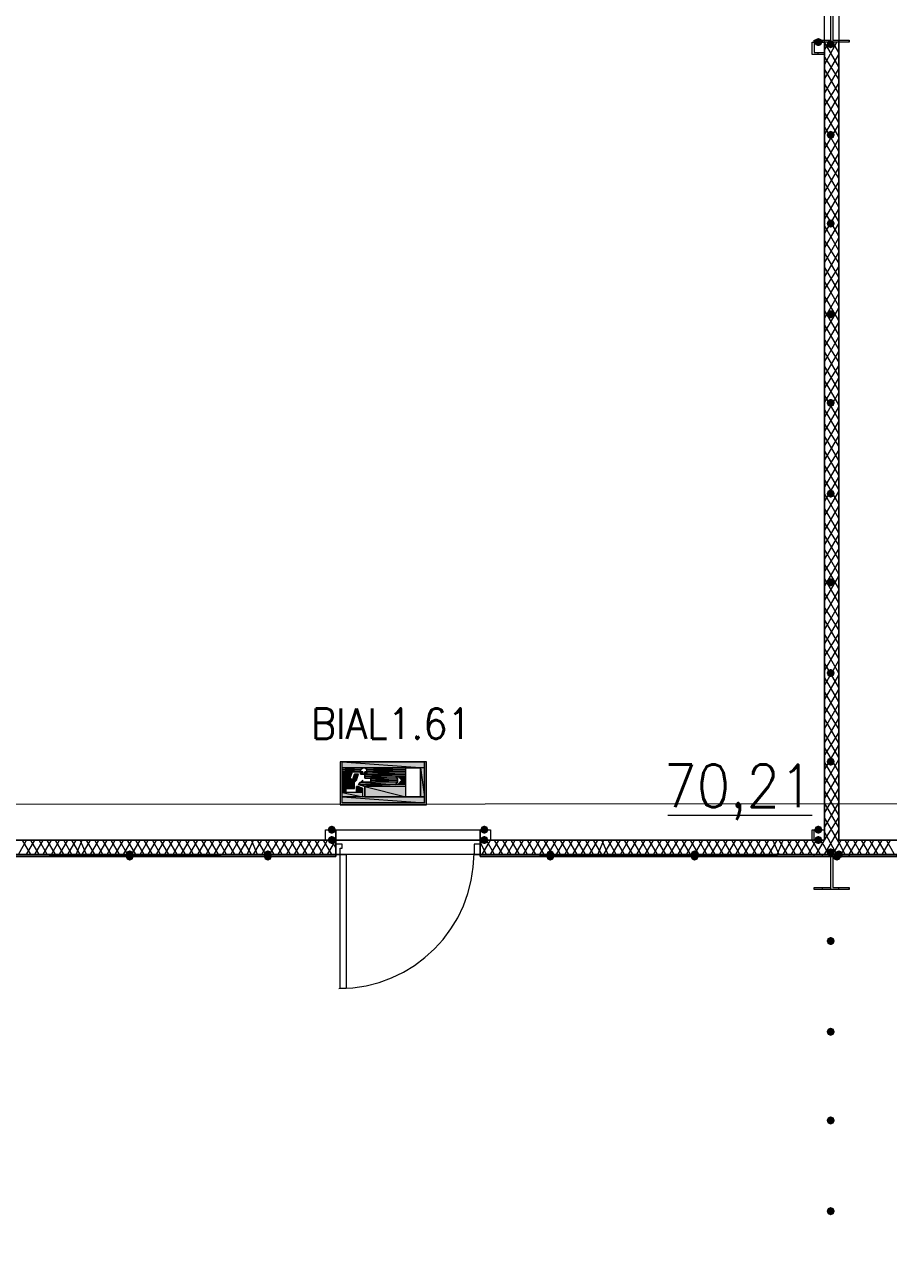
# Model space of a CAD drawing. Header units: millimetres. Extents: x 0 to 420, y 0 to 297.
# Drawn here: x 157.1 to 174.84, y 179.26 to 204.49 of the extents above; entities that cross this region are included whole.
import ezdxf

# ---------------------------------------------------------------- set-up
doc = ezdxf.new("R2010")
doc.units = ezdxf.units.MM
doc.styles.get("Standard").update_dxf_attribs({"font": 'STANDARD'})

msp = doc.modelspace()

# ---------------------------------------------------------------- hatches: boundary and pattern name
for color, points in [(7, [(173.482, 204.131333), (173.457129, 204.071537), (173.397333, 204.046667), (173.337538, 204.071537), (173.312667, 204.131333), (173.337537, 204.191129), (173.397333, 204.216), (173.457129, 204.191129)]), (7, [(173.736, 204.089), (173.711129, 204.029204), (173.651333, 204.004333), (173.591538, 204.029204), (173.566667, 204.089), (173.591537, 204.148796), (173.651333, 204.173667), (173.711129, 204.148796)]), (7, [(173.736, 202.226333), (173.711129, 202.166537), (173.651333, 202.141667), (173.591538, 202.166537), (173.566667, 202.226333), (173.591537, 202.286129), (173.651333, 202.311), (173.711129, 202.286129)]), (7, [(173.736, 200.406), (173.711129, 200.346204), (173.651333, 200.321333), (173.591538, 200.346204), (173.566667, 200.406), (173.591537, 200.465796), (173.651333, 200.490667), (173.711129, 200.465796)]), (7, [(173.736, 198.543333), (173.711129, 198.483537), (173.651333, 198.458667), (173.591538, 198.483537), (173.566667, 198.543333), (173.591537, 198.603129), (173.651333, 198.628), (173.711129, 198.603129)]), (7, [(173.736, 196.723), (173.711129, 196.663204), (173.651333, 196.638333), (173.591538, 196.663204), (173.566667, 196.723), (173.591537, 196.782796), (173.651333, 196.807667), (173.711129, 196.782796)]), (7, [(173.736, 194.860333), (173.711129, 194.800537), (173.651333, 194.775667), (173.591538, 194.800537), (173.566667, 194.860333), (173.591537, 194.920129), (173.651333, 194.945), (173.711129, 194.920129)]), (7, [(173.736, 193.04), (173.711129, 192.980204), (173.651333, 192.955333), (173.591538, 192.980204), (173.566667, 193.04), (173.591537, 193.099796), (173.651333, 193.124667), (173.711129, 193.099796)]), (7, [(173.736, 191.177333), (173.711129, 191.117537), (173.651333, 191.092667), (173.591538, 191.117537), (173.566667, 191.177333), (173.591537, 191.237129), (173.651333, 191.262), (173.711129, 191.237129)]), (7, [(173.736, 189.357), (173.711129, 189.297204), (173.651333, 189.272333), (173.591538, 189.297204), (173.566667, 189.357), (173.591537, 189.416796), (173.651333, 189.441667), (173.711129, 189.416796)]), (82, [(163.999334, 189.187666), (163.999334, 189.145333)]), (82, [(164.084001, 189.102999), (164.041668, 189.102999)]), (82, [(164.126334, 189.145333), (164.084001, 189.145333)]), (82, [(164.084001, 189.102999), (164.126334, 189.102999)]), (82, [(163.914668, 188.848999), (163.957001, 188.848999)]), (7, [(163.491333, 187.96), (163.466462, 187.900204), (163.406667, 187.875333), (163.346871, 187.900204), (163.322, 187.96), (163.346871, 188.019796), (163.406667, 188.044667), (163.466462, 188.019796)]), (7, [(166.624, 187.96), (166.599129, 187.900204), (166.539333, 187.875333), (166.479537, 187.900204), (166.454667, 187.96), (166.479537, 188.019796), (166.539333, 188.044667), (166.599129, 188.019796)]), (7, [(173.482, 187.96), (173.457129, 187.900204), (173.397333, 187.875333), (173.337538, 187.900204), (173.312667, 187.96), (173.337537, 188.019796), (173.397333, 188.044667), (173.457129, 188.019796)]), (7, [(163.491333, 187.748333), (163.466462, 187.688538), (163.406667, 187.663667), (163.346871, 187.688538), (163.322, 187.748333), (163.346871, 187.808129), (163.406667, 187.833), (163.466462, 187.808129)]), (7, [(166.624, 187.748333), (166.599129, 187.688538), (166.539333, 187.663667), (166.479537, 187.688538), (166.454667, 187.748333), (166.479537, 187.808129), (166.539333, 187.833), (166.599129, 187.808129)]), (7, [(173.482, 187.748333), (173.457129, 187.688538), (173.397333, 187.663667), (173.337538, 187.688538), (173.312667, 187.748333), (173.337537, 187.808129), (173.397333, 187.833), (173.457129, 187.808129)]), (254, [(159.342667, 187.452), (159.317796, 187.392204), (159.258, 187.367333), (159.198204, 187.392204), (159.173333, 187.452), (159.198204, 187.511796), (159.258, 187.536667), (159.317796, 187.511796)]), (254, [(159.342667, 187.409667), (159.317796, 187.349871), (159.258, 187.325), (159.198204, 187.349871), (159.173333, 187.409667), (159.198204, 187.469462), (159.258, 187.494333), (159.317796, 187.469463)]), (254, [(162.179, 187.452), (162.154129, 187.392204), (162.094333, 187.367333), (162.034538, 187.392204), (162.009667, 187.452), (162.034537, 187.511796), (162.094333, 187.536667), (162.154129, 187.511796)]), (254, [(162.179, 187.409667), (162.154129, 187.349871), (162.094333, 187.325), (162.034538, 187.349871), (162.009667, 187.409667), (162.034537, 187.469462), (162.094333, 187.494333), (162.154129, 187.469463)]), (254, [(167.978667, 187.452), (167.953796, 187.392204), (167.894, 187.367333), (167.834204, 187.392204), (167.809333, 187.452), (167.834204, 187.511796), (167.894, 187.536667), (167.953796, 187.511796)]), (254, [(167.978667, 187.409667), (167.953796, 187.349871), (167.894, 187.325), (167.834204, 187.349871), (167.809333, 187.409667), (167.834204, 187.469462), (167.894, 187.494333), (167.953796, 187.469463)]), (254, [(170.942, 187.452), (170.917129, 187.392204), (170.857333, 187.367333), (170.797537, 187.392204), (170.772667, 187.452), (170.797537, 187.511796), (170.857333, 187.536667), (170.917129, 187.511796)]), (254, [(170.942, 187.409667), (170.917129, 187.349871), (170.857333, 187.325), (170.797537, 187.349871), (170.772667, 187.409667), (170.797537, 187.469462), (170.857333, 187.494333), (170.917129, 187.469463)]), (7, [(173.736, 187.494333), (173.711129, 187.434537), (173.651333, 187.409667), (173.591538, 187.434537), (173.566667, 187.494333), (173.591537, 187.554129), (173.651333, 187.579), (173.711129, 187.554129)]), (254, [(173.863, 187.409667), (173.838129, 187.349871), (173.778333, 187.325), (173.718538, 187.349871), (173.693667, 187.409667), (173.718537, 187.469462), (173.778333, 187.494333), (173.838129, 187.469463)]), (254, [(173.905333, 187.452), (173.880462, 187.392204), (173.820667, 187.367333), (173.760871, 187.392204), (173.736, 187.452), (173.760871, 187.511796), (173.820667, 187.536667), (173.880462, 187.511796)]), (7, [(173.736, 185.674), (173.711129, 185.614204), (173.651333, 185.589333), (173.591538, 185.614204), (173.566667, 185.674), (173.591537, 185.733796), (173.651333, 185.758667), (173.711129, 185.733796)]), (7, [(173.736, 183.811333), (173.711129, 183.751537), (173.651333, 183.726667), (173.591538, 183.751537), (173.566667, 183.811333), (173.591537, 183.871129), (173.651333, 183.896), (173.711129, 183.871129)]), (7, [(173.736, 181.991), (173.711129, 181.931204), (173.651333, 181.906333), (173.591538, 181.931204), (173.566667, 181.991), (173.591537, 182.050796), (173.651333, 182.075667), (173.711129, 182.050796)]), (7, [(173.736, 180.128333), (173.711129, 180.068537), (173.651333, 180.043667), (173.591538, 180.068537), (173.566667, 180.128333), (173.591537, 180.188129), (173.651333, 180.213), (173.711129, 180.188129)])]:
    msp.add_hatch(color=color).paths.add_polyline_path(points, flags=0)
h = msp.add_hatch(color=82)
h.paths.add_polyline_path([(165.311668, 189.356999), (163.618334, 189.356999), (165.311668, 189.229999)], flags=0)
h.paths.add_polyline_path([(163.618334, 189.356999), (165.311668, 189.229999), (163.618334, 189.229999)], flags=0)
h = msp.add_hatch(color=82)
h.paths.add_polyline_path([(163.618334, 189.229999), (164.930668, 189.229999)], flags=0)
h.paths.add_polyline_path([(164.930668, 189.229999), (163.618334, 189.229999)], flags=0)
h = msp.add_hatch(color=82)
h.paths.add_polyline_path([(164.041668, 189.229999), (163.618334, 189.229999)], flags=0)
h.paths.add_polyline_path([(163.618334, 189.229999), (164.041668, 189.229999)], flags=0)
h.paths.add_polyline_path([(164.041668, 189.229999), (163.618334, 189.229999)], flags=0)
h.paths.add_polyline_path([(164.041668, 189.229999), (163.618334, 189.229999), (164.084001, 189.229999)], flags=0)
h = msp.add_hatch(color=82)
h.paths.add_polyline_path([(164.041668, 189.229999), (163.618334, 189.229999), (163.999334, 189.187666)], flags=0)
h.paths.add_polyline_path([(163.618334, 189.229999), (163.999334, 189.187666), (163.618334, 189.187666)], flags=0)
h = msp.add_hatch(color=82)
h.paths.add_polyline_path([(164.084001, 189.229999), (164.930668, 189.229999)], flags=0)
h.paths.add_polyline_path([(164.930668, 189.229999), (164.084001, 189.229999)], flags=0)
h = msp.add_hatch(color=82)
h.paths.add_polyline_path([(164.084001, 189.229999), (164.930668, 189.229999)], flags=0)
h.paths.add_polyline_path([(164.930668, 189.229999), (164.084001, 189.229999)], flags=0)
h.paths.add_polyline_path([(164.930668, 189.229999), (164.084001, 189.229999)], flags=0)
h.paths.add_polyline_path([(164.084001, 189.229999), (164.930668, 189.229999)], flags=0)
h = msp.add_hatch(color=82)
h.paths.add_polyline_path([(164.930668, 189.229999), (164.126334, 189.229999), (164.930668, 189.187666)], flags=0)
h.paths.add_polyline_path([(164.126334, 189.229999), (164.930668, 189.187666), (164.126334, 189.187666)], flags=0)
h = msp.add_hatch(color=82)
h.paths.add_polyline_path([(165.311668, 189.229999), (165.227001, 189.229999), (165.311668, 188.637333)], flags=0)
h.paths.add_polyline_path([(165.227001, 189.229999), (165.311668, 188.637333), (165.227001, 188.637333)], flags=0)
h = msp.add_hatch(color=82)
h.paths.add_polyline_path([(163.618334, 189.187666), (163.999334, 189.187666)], flags=0)
h.paths.add_polyline_path([(163.999334, 189.187666), (163.618334, 189.187666)], flags=0)
h = msp.add_hatch(color=82)
h.paths.add_polyline_path([(163.618334, 189.187666), (163.999334, 189.187666)], flags=0)
h.paths.add_polyline_path([(163.999334, 189.187666), (163.618334, 189.187666)], flags=0)
h = msp.add_hatch(color=82)
h.paths.add_polyline_path([(163.999334, 189.187666), (163.618334, 189.187666), (163.999334, 189.145333)], flags=0)
h.paths.add_polyline_path([(163.618334, 189.187666), (163.999334, 189.145333), (163.618334, 189.145333)], flags=0)
h = msp.add_hatch(color=82)
h.paths.add_polyline_path([(163.618334, 189.145333), (163.999334, 189.145333)], flags=0)
h.paths.add_polyline_path([(163.999334, 189.145333), (163.618334, 189.145333)], flags=0)
h = msp.add_hatch(color=82)
h.paths.add_polyline_path([(163.830001, 189.145333), (163.618334, 189.145333), (163.787668, 189.018333)], flags=0)
h.paths.add_polyline_path([(163.618334, 189.145333), (163.787668, 189.018333), (163.618334, 189.018333)], flags=0)
h = msp.add_hatch(color=82)
h.paths.add_polyline_path([(163.787668, 189.018333), (163.618334, 189.018333), (163.830001, 188.975999)], flags=0)
h.paths.add_polyline_path([(163.618334, 189.018333), (163.830001, 188.975999), (163.618334, 188.975999)], flags=0)
h = msp.add_hatch(color=82)
h.paths.add_polyline_path([(163.957001, 189.102999), (163.872334, 189.102999), (163.914668, 188.975999)], flags=0)
h.paths.add_polyline_path([(163.872334, 189.102999), (163.914668, 188.975999), (163.830001, 188.975999)], flags=0)
h = msp.add_hatch(color=82)
h.paths.add_polyline_path([(163.999334, 189.145333), (164.041668, 189.145333)], flags=0)
h.paths.add_polyline_path([(164.041668, 189.145333), (163.999334, 189.145333)], flags=0)
h = msp.add_hatch(color=82)
h.paths.add_polyline_path([(163.999334, 189.145333), (163.999334, 189.102999)], flags=0)
h.paths.add_polyline_path([(163.999334, 189.102999), (163.999334, 189.145333)], flags=0)
h = msp.add_hatch(color=82)
h.paths.add_polyline_path([(164.041668, 189.102999), (163.999334, 189.145333)], flags=0)
h.paths.add_polyline_path([(164.041668, 189.102999), (163.999334, 189.145333), (164.041668, 189.145333)], flags=0)
h = msp.add_hatch(color=82)
h.paths.add_polyline_path([(163.999334, 189.102999), (164.041668, 189.102999)], flags=0)
h.paths.add_polyline_path([(164.041668, 189.102999), (163.999334, 189.102999)], flags=0)
h = msp.add_hatch(color=82)
h.paths.add_polyline_path([(163.999334, 189.102999), (164.041668, 189.102999)], flags=0)
h.paths.add_polyline_path([(164.041668, 189.102999), (163.999334, 189.102999)], flags=0)
h = msp.add_hatch(color=82)
h.paths.add_polyline_path([(163.999334, 189.102999), (164.041668, 189.102999)], flags=0)
h.paths.add_polyline_path([(164.041668, 189.102999), (163.999334, 189.102999)], flags=0)
h.paths.add_polyline_path([(164.041668, 189.102999), (163.999334, 189.102999), (164.930668, 189.102999)], flags=0)
h.paths.add_polyline_path([(163.999334, 189.102999), (164.930668, 189.102999)], flags=0)
h = msp.add_hatch(color=82)
h.paths.add_polyline_path([(164.126334, 189.145333), (164.084001, 189.145333), (164.126334, 189.102999)], flags=0)
h.paths.add_polyline_path([(164.084001, 189.145333), (164.126334, 189.102999), (164.084001, 189.102999)], flags=0)
h = msp.add_hatch(color=82)
h.paths.add_polyline_path([(164.084001, 189.102999), (164.126334, 189.102999)], flags=0)
h.paths.add_polyline_path([(164.126334, 189.102999), (164.084001, 189.102999)], flags=0)
h = msp.add_hatch(color=82)
h.paths.add_polyline_path([(164.930668, 189.102999), (164.126334, 189.102999)], flags=0)
h.paths.add_polyline_path([(164.126334, 189.102999), (164.930668, 189.102999), (164.084001, 189.102999)], flags=0)
h = msp.add_hatch(color=82)
h.paths.add_polyline_path([(164.084001, 189.102999), (164.930668, 189.102999)], flags=0)
h.paths.add_polyline_path([(164.930668, 189.102999), (164.084001, 189.102999)], flags=0)
h = msp.add_hatch(color=82)
h.paths.add_polyline_path([(164.084001, 189.102999), (164.930668, 189.102999)], flags=0)
h.paths.add_polyline_path([(164.930668, 189.102999), (164.084001, 189.102999)], flags=0)
h = msp.add_hatch(color=82)
h.paths.add_polyline_path([(164.930668, 189.102999), (164.084001, 189.102999), (164.930668, 189.060666)], flags=0)
h.paths.add_polyline_path([(164.084001, 189.102999), (164.930668, 189.060666), (164.084001, 189.060666)], flags=0)
h = msp.add_hatch(color=82)
h.paths.add_polyline_path([(164.719001, 189.060666), (164.084001, 189.060666), (164.761334, 189.018333)], flags=0)
h.paths.add_polyline_path([(164.084001, 189.060666), (164.761334, 189.018333), (164.084001, 189.018333)], flags=0)
h = msp.add_hatch(color=82)
h.paths.add_polyline_path([(164.126334, 189.187666), (164.930668, 189.187666)], flags=0)
h.paths.add_polyline_path([(164.930668, 189.187666), (164.126334, 189.187666)], flags=0)
h = msp.add_hatch(color=82)
h.paths.add_polyline_path([(164.126334, 189.187666), (164.930668, 189.187666)], flags=0)
h.paths.add_polyline_path([(164.930668, 189.187666), (164.126334, 189.187666)], flags=0)
h = msp.add_hatch(color=82)
h.paths.add_polyline_path([(164.126334, 189.187666), (164.930668, 189.187666)], flags=0)
h.paths.add_polyline_path([(164.930668, 189.187666), (164.126334, 189.187666)], flags=0)
h = msp.add_hatch(color=82)
h.paths.add_polyline_path([(164.930668, 189.187666), (164.126334, 189.187666), (164.930668, 189.145333)], flags=0)
h.paths.add_polyline_path([(164.126334, 189.187666), (164.930668, 189.145333), (164.126334, 189.145333)], flags=0)
h = msp.add_hatch(color=82)
h.paths.add_polyline_path([(164.126334, 189.145333), (164.930668, 189.145333)], flags=0)
h.paths.add_polyline_path([(164.930668, 189.145333), (164.126334, 189.145333)], flags=0)
h = msp.add_hatch(color=82)
h.paths.add_polyline_path([(164.126334, 189.145333), (164.930668, 189.145333)], flags=0)
h.paths.add_polyline_path([(164.930668, 189.145333), (164.126334, 189.145333)], flags=0)
h = msp.add_hatch(color=82)
h.paths.add_polyline_path([(164.126334, 189.145333), (164.930668, 189.145333)], flags=0)
h.paths.add_polyline_path([(164.930668, 189.145333), (164.126334, 189.145333)], flags=0)
h = msp.add_hatch(color=82)
h.paths.add_polyline_path([(164.126334, 189.145333), (164.930668, 189.145333)], flags=0)
h.paths.add_polyline_path([(164.930668, 189.145333), (164.126334, 189.145333)], flags=0)
h = msp.add_hatch(color=82)
h.paths.add_polyline_path([(164.126334, 189.145333), (164.930668, 189.145333)], flags=0)
h.paths.add_polyline_path([(164.930668, 189.145333), (164.126334, 189.145333)], flags=0)
h = msp.add_hatch(color=82)
h.paths.add_polyline_path([(164.930668, 189.145333), (164.126334, 189.145333), (164.930668, 189.102999)], flags=0)
h.paths.add_polyline_path([(164.126334, 189.145333), (164.930668, 189.102999), (164.126334, 189.102999)], flags=0)
h = msp.add_hatch(color=82)
h.paths.add_polyline_path([(164.126334, 189.102999), (164.930668, 189.102999)], flags=0)
h.paths.add_polyline_path([(164.930668, 189.102999), (164.126334, 189.102999)], flags=0)
h = msp.add_hatch(color=82)
h.paths.add_polyline_path([(164.761334, 189.018333), (164.211001, 189.018333), (164.761334, 188.975999)], flags=0)
h.paths.add_polyline_path([(164.211001, 189.018333), (164.761334, 188.975999), (164.211001, 188.975999)], flags=0)
h = msp.add_hatch(color=82)
h.paths.add_polyline_path([(164.930668, 189.060666), (164.761334, 189.060666), (164.930668, 188.975999)], flags=0)
h.paths.add_polyline_path([(164.761334, 189.060666), (164.930668, 188.975999), (164.846001, 188.975999)], flags=0)
h = msp.add_hatch(color=82)
h.paths.add_polyline_path([(163.914668, 188.975999), (163.618334, 188.975999), (163.872334, 188.933666)], flags=0)
h.paths.add_polyline_path([(163.618334, 188.975999), (163.872334, 188.933666), (163.618334, 188.933666)], flags=0)
h = msp.add_hatch(color=82)
h.paths.add_polyline_path([(163.872334, 188.933666), (163.618334, 188.933666), (163.872334, 188.806666)], flags=0)
h.paths.add_polyline_path([(163.618334, 188.933666), (163.872334, 188.806666), (163.618334, 188.806666)], flags=0)
h = msp.add_hatch(color=82)
h.paths.add_polyline_path([(163.703001, 188.806666), (163.618334, 188.806666), (163.703001, 188.721999)], flags=0)
h.paths.add_polyline_path([(163.618334, 188.806666), (163.703001, 188.721999), (163.618334, 188.721999)], flags=0)
h = msp.add_hatch(color=82)
h.paths.add_polyline_path([(163.957001, 188.848999), (163.914668, 188.848999), (164.041668, 188.806666)], flags=0)
h.paths.add_polyline_path([(163.914668, 188.848999), (164.041668, 188.806666), (163.914668, 188.806666)], flags=0)
h = msp.add_hatch(color=82)
h.paths.add_polyline_path([(164.041668, 188.806666), (163.914668, 188.806666), (164.041668, 188.721999)], flags=0)
h.paths.add_polyline_path([(163.914668, 188.806666), (164.041668, 188.721999), (163.914668, 188.721999)], flags=0)
h = msp.add_hatch(color=82)
h.paths.add_polyline_path([(164.761334, 188.933666), (163.999334, 188.933666), (164.719001, 188.891333)], flags=0)
h.paths.add_polyline_path([(163.999334, 188.933666), (164.719001, 188.891333), (163.957001, 188.891333)], flags=0)
h = msp.add_hatch(color=82)
h.paths.add_polyline_path([(164.930668, 188.891333), (163.957001, 188.891333), (164.930668, 188.848999)], flags=0)
h.paths.add_polyline_path([(163.957001, 188.891333), (164.930668, 188.848999), (164.084001, 188.848999)], flags=0)
h = msp.add_hatch(color=82)
h.paths.add_polyline_path([(164.930668, 188.848999), (164.084001, 188.848999), (164.930668, 188.637333)], flags=0)
h.paths.add_polyline_path([(164.084001, 188.848999), (164.930668, 188.637333), (164.084001, 188.637333)], flags=0)
h = msp.add_hatch(color=82)
h.paths.add_polyline_path([(164.211001, 188.975999), (164.253334, 188.975999)], flags=0)
h.paths.add_polyline_path([(164.253334, 188.975999), (164.211001, 188.975999)], flags=0)
h = msp.add_hatch(color=82)
h.paths.add_polyline_path([(164.761334, 188.975999), (164.211001, 188.975999), (164.761334, 188.933666)], flags=0)
h.paths.add_polyline_path([(164.211001, 188.975999), (164.761334, 188.933666), (164.211001, 188.933666)], flags=0)
h = msp.add_hatch(color=82)
h.paths.add_polyline_path([(164.930668, 188.975999), (164.846001, 188.975999), (164.930668, 188.891333)], flags=0)
h.paths.add_polyline_path([(164.846001, 188.975999), (164.930668, 188.891333), (164.761334, 188.891333)], flags=0)
h = msp.add_hatch(color=82)
h.paths.add_polyline_path([(164.041668, 188.721999), (163.618334, 188.721999), (164.041668, 188.637333)], flags=0)
h.paths.add_polyline_path([(163.618334, 188.721999), (164.041668, 188.637333), (163.618334, 188.637333)], flags=0)
h = msp.add_hatch(color=82)
h.paths.add_polyline_path([(165.311668, 188.637333), (163.618334, 188.637333), (165.311668, 188.510333)], flags=0)
h.paths.add_polyline_path([(163.618334, 188.637333), (165.311668, 188.510333), (163.618334, 188.510333)], flags=0)
h = msp.add_hatch(color=82)
h.paths.add_polyline_path([(164.084001, 188.637333), (165.311668, 188.637333)], flags=0)
h.paths.add_polyline_path([(165.311668, 188.637333), (164.084001, 188.637333)], flags=0)
h = msp.add_hatch(color=7)
h.paths.add_polyline_path([(163.491333, 187.452), (156.421667, 187.452), (163.491333, 187.409667)], flags=0)
h.paths.add_polyline_path([(156.421667, 187.452), (163.491333, 187.409667), (156.421667, 187.409667)], flags=0)
h = msp.add_hatch(color=7)
h.paths.add_polyline_path([(173.778333, 187.452), (166.454667, 187.452), (173.778333, 187.409667)], flags=0)
h.paths.add_polyline_path([(166.454667, 187.452), (173.778333, 187.409667), (166.454667, 187.409667)], flags=0)
h = msp.add_hatch(color=7)
h.paths.add_polyline_path([(180.890333, 187.452), (173.820667, 187.452), (180.890333, 187.409667)], flags=0)
h.paths.add_polyline_path([(173.820667, 187.452), (180.890333, 187.409667), (173.820667, 187.409667)], flags=0)

# ---------------------------------------------------------------- linework, layer by layer
at = {"color": 43, "lineweight": 0}
for points in [[(156.421667, 222.25), (156.421667, 187.748333), (173.524333, 187.748333), (173.524333, 222.25)], [(190.923333, 222.25), (173.820667, 222.25), (173.820667, 187.748333), (190.923333, 187.748333)]]:
    msp.add_lwpolyline(points, close=True, dxfattribs=at)
at = {"color": 7, "lineweight": 0}
for points in [[(174.032333, 204.131333), (173.312667, 204.131333), (173.312667, 204.173667), (173.651333, 204.173667), (173.651333, 204.808667), (173.312667, 204.808667), (173.312667, 204.851), (174.032333, 204.851), (174.032333, 204.808667), (173.693667, 204.808667), (173.693667, 204.173667), (174.032333, 204.173667)], [(173.524333, 203.877333), (173.270333, 203.877333), (173.270333, 204.131333), (173.524333, 204.131333)], [(173.524333, 203.919667), (173.524333, 204.131333), (173.312667, 204.131333), (173.312667, 203.919667)], [(163.279667, 187.96), (163.491333, 187.96), (163.491333, 187.748333), (163.279667, 187.748333), (163.279667, 187.96), (163.491333, 187.96), (163.491333, 187.748333), (163.279667, 187.748333)], [(166.454667, 187.96), (166.666333, 187.96), (166.666333, 187.748333), (166.454667, 187.748333), (166.454667, 187.96), (166.666333, 187.96), (166.666333, 187.748333), (166.454667, 187.748333)], [(173.524333, 187.748333), (173.312667, 187.748333), (173.312667, 187.96), (173.524333, 187.96), (173.524333, 187.748333), (173.270333, 187.748333), (173.270333, 187.96), (173.524333, 187.96)], [(163.491333, 187.663667), (163.491333, 187.452), (163.576, 187.452), (163.576, 187.579), (163.618333, 187.579), (163.618333, 187.663667)], [(166.327667, 187.663667), (166.327667, 187.579), (166.327667, 187.452), (166.454667, 187.452), (166.454667, 187.663667)], [(163.491333, 187.452), (156.421667, 187.452), (163.491333, 187.409667)], [(156.421667, 187.452), (163.491333, 187.409667), (156.421667, 187.409667)], [(163.491333, 187.452), (163.491333, 187.409667), (156.421667, 187.409667), (156.421667, 187.452), (163.491333, 187.452), (156.421667, 187.452), (156.421667, 187.409667), (163.491333, 187.409667)], [(163.576, 184.700333), (163.576, 187.452), (163.703, 187.452), (163.703, 184.700333)], [(173.778333, 187.452), (166.454667, 187.452), (173.778333, 187.409667)], [(166.454667, 187.452), (173.778333, 187.409667), (166.454667, 187.409667)], [(166.454667, 187.409667), (173.778333, 187.409667), (173.778333, 187.452), (166.454667, 187.452)], [(166.454667, 187.409667), (173.778333, 187.409667), (173.778333, 187.452), (166.454667, 187.452)], [(174.032333, 186.732333), (173.312667, 186.732333), (173.312667, 186.774667), (173.651333, 186.774667), (173.651333, 187.409667), (173.312667, 187.409667), (173.312667, 187.452), (174.032333, 187.452), (174.032333, 187.409667), (173.693667, 187.409667), (173.693667, 186.774667), (174.032333, 186.774667)], [(180.890333, 187.452), (173.820667, 187.452), (180.890333, 187.409667)], [(173.820667, 187.452), (180.890333, 187.409667), (173.820667, 187.409667)], [(180.890333, 187.452), (180.890333, 187.409667), (173.820667, 187.409667), (173.820667, 187.452), (180.890333, 187.452), (173.820667, 187.452), (173.820667, 187.409667), (180.890333, 187.409667)]]:
    msp.add_lwpolyline(points, close=True, dxfattribs=at)
for points in [[(173.651333, 204.131333), (173.651333, 204.851)], [(173.312667, 204.131333), (173.312667, 204.173667)], [(173.482, 204.131333), (173.482, 204.173667)], [(173.524333, 203.962), (173.609, 204.131333)], [(173.524333, 203.665667), (173.778333, 204.131333)], [(173.820667, 203.623333), (173.524333, 204.131333)], [(173.820667, 187.748333), (173.820667, 204.131333), (173.524333, 204.131333), (173.524333, 187.748333)], [(173.820667, 203.919667), (173.693667, 204.131333)], [(173.820667, 204.131333), (173.820667, 204.173667)], [(174.032333, 204.131333), (174.032333, 204.173667)], [(173.397333, 203.877333), (173.397333, 203.919667)], [(173.524333, 203.369333), (173.820667, 203.877333)], [(173.820667, 203.369333), (173.524333, 203.835)], [(173.524333, 203.073), (173.820667, 203.581)], [(173.820667, 203.073), (173.524333, 203.581)], [(173.524333, 202.819), (173.820667, 203.284667)], [(173.820667, 202.776667), (173.524333, 203.284667)], [(173.524333, 202.522667), (173.820667, 203.030667)], [(173.820667, 202.480333), (173.524333, 202.988333)], [(173.524333, 202.226333), (173.820667, 202.734333)], [(173.820667, 202.184), (173.524333, 202.692)], [(173.524333, 201.93), (173.820667, 202.438)], [(173.820667, 201.887667), (173.524333, 202.395667)], [(173.524333, 201.633667), (173.820667, 202.141667)], [(173.820667, 201.591333), (173.524333, 202.099333)], [(173.524333, 201.337333), (173.820667, 201.845333)], [(173.820667, 201.337333), (173.524333, 201.803)], [(173.524333, 201.041), (173.820667, 201.549)], [(173.820667, 201.041), (173.524333, 201.549)], [(173.524333, 200.787), (173.820667, 201.252667)], [(173.820667, 200.744667), (173.524333, 201.252667)], [(173.524333, 200.490667), (173.820667, 200.998667)], [(173.820667, 200.448333), (173.524333, 200.956333)], [(173.524333, 200.194333), (173.820667, 200.702333)], [(173.820667, 200.152), (173.524333, 200.66)], [(173.524333, 199.898), (173.820667, 200.406)], [(173.820667, 199.855667), (173.524333, 200.363667)], [(173.524333, 199.601667), (173.820667, 200.109667)], [(173.820667, 199.601667), (173.524333, 200.067333)], [(173.524333, 199.305333), (173.820667, 199.813333)], [(173.820667, 199.305333), (173.524333, 199.813333)], [(173.524333, 199.051333), (173.820667, 199.517)], [(173.820667, 199.009), (173.524333, 199.517)], [(173.524333, 198.755), (173.820667, 199.263)], [(173.820667, 198.712667), (173.524333, 199.220667)], [(173.524333, 198.458667), (173.820667, 198.966667)], [(173.820667, 198.416333), (173.524333, 198.924333)], [(173.524333, 198.162333), (173.820667, 198.670333)], [(173.820667, 198.12), (173.524333, 198.628)], [(173.524333, 197.866), (173.820667, 198.374)], [(173.820667, 197.823667), (173.524333, 198.331667)], [(173.524333, 197.569667), (173.820667, 198.077667)], [(173.820667, 197.569667), (173.524333, 198.035333)], [(173.524333, 197.273333), (173.820667, 197.781333)], [(173.820667, 197.273333), (173.524333, 197.781333)], [(173.524333, 197.019333), (173.820667, 197.485)], [(173.820667, 196.977), (173.524333, 197.485)], [(173.524333, 196.723), (173.820667, 197.231)], [(173.820667, 196.680667), (173.524333, 197.188667)], [(173.524333, 196.426667), (173.820667, 196.934667)], [(173.820667, 196.384333), (173.524333, 196.892333)], [(173.524333, 196.130333), (173.820667, 196.638333)], [(173.820667, 196.088), (173.524333, 196.596)], [(173.524333, 195.834), (173.820667, 196.342)], [(173.820667, 195.834), (173.524333, 196.299667)], [(173.524333, 195.537667), (173.820667, 196.045667)], [(173.820667, 195.537667), (173.524333, 196.045667)], [(173.524333, 195.283667), (173.820667, 195.749333)], [(173.820667, 195.241333), (173.524333, 195.749333)], [(173.524333, 194.987333), (173.820667, 195.495333)], [(173.820667, 194.945), (173.524333, 195.453)], [(173.524333, 194.691), (173.820667, 195.199)], [(173.820667, 194.648667), (173.524333, 195.156667)], [(173.524333, 194.394667), (173.820667, 194.902667)], [(173.820667, 194.352333), (173.524333, 194.860333)], [(173.524333, 194.098333), (173.820667, 194.606333)], [(173.820667, 194.056), (173.524333, 194.564)], [(173.524333, 193.802), (173.820667, 194.31)], [(173.820667, 193.802), (173.524333, 194.267667)], [(173.524333, 193.505667), (173.820667, 194.013667)], [(173.820667, 193.505667), (173.524333, 194.013667)], [(173.524333, 193.251667), (173.820667, 193.717333)], [(173.820667, 193.209333), (173.524333, 193.717333)], [(173.524333, 192.955333), (173.820667, 193.463333)], [(173.820667, 192.913), (173.524333, 193.421)], [(173.524333, 192.659), (173.820667, 193.167)], [(173.820667, 192.616667), (173.524333, 193.124667)], [(173.524333, 192.362667), (173.820667, 192.870667)], [(173.820667, 192.320333), (173.524333, 192.828333)], [(173.524333, 192.066333), (173.820667, 192.574333)], [(173.820667, 192.066333), (173.524333, 192.532)], [(173.524333, 191.77), (173.820667, 192.278)], [(173.820667, 191.77), (173.524333, 192.278)], [(173.524333, 191.516), (173.820667, 191.981667)], [(173.820667, 191.473667), (173.524333, 191.981667)], [(173.524333, 191.219667), (173.820667, 191.727667)], [(173.820667, 191.177333), (173.524333, 191.685333)], [(173.524333, 190.923333), (173.820667, 191.431333)], [(173.820667, 190.881), (173.524333, 191.389)], [(173.524333, 190.627), (173.820667, 191.135)], [(173.820667, 190.584667), (173.524333, 191.092667)], [(173.524333, 190.330667), (173.820667, 190.838667)], [(173.820667, 190.288333), (173.524333, 190.796333)], [(173.524333, 190.034333), (173.820667, 190.542333)], [(173.820667, 190.034333), (173.524333, 190.5)], [(173.524333, 189.738), (173.820667, 190.246)], [(173.820667, 189.738), (173.524333, 190.246)], [(173.524333, 189.484), (173.820667, 189.949667)], [(173.820667, 189.441667), (173.524333, 189.949667)], [(173.524333, 189.187667), (173.820667, 189.695667)], [(173.820667, 189.145333), (173.524333, 189.653333)], [(173.524333, 188.891333), (173.820667, 189.399333)], [(173.820667, 188.849), (173.524333, 189.357)], [(173.524333, 188.595), (173.820667, 189.103)], [(173.820667, 188.552667), (173.524333, 189.060667)], [(173.524333, 188.298667), (173.820667, 188.806667)], [(173.820667, 188.256333), (173.524333, 188.764333)], [(173.524333, 188.002333), (173.820667, 188.510333)], [(173.820667, 188.002333), (173.524333, 188.510333)], [(170.307, 188.256333), (173.270333, 188.256333)], [(173.524333, 187.748333), (173.820667, 188.214)], [(173.820667, 187.706), (173.524333, 188.214)], [(163.491333, 187.748333), (156.421667, 187.748333)], [(156.972, 187.452), (157.141333, 187.748333)], [(157.226, 187.452), (157.056667, 187.748333)], [(157.141333, 187.452), (157.310667, 187.748333)], [(157.395333, 187.452), (157.226, 187.748333)], [(157.310667, 187.452), (157.48, 187.748333)], [(157.564667, 187.452), (157.395333, 187.748333)], [(157.48, 187.452), (157.649333, 187.748333)], [(157.734, 187.452), (157.564667, 187.748333)], [(157.649333, 187.452), (157.818667, 187.748333)], [(157.903333, 187.452), (157.734, 187.748333)], [(157.818667, 187.452), (157.988, 187.748333)], [(158.072667, 187.452), (157.903333, 187.748333)], [(157.988, 187.452), (158.157333, 187.748333)], [(158.242, 187.452), (158.072667, 187.748333)], [(158.157333, 187.452), (158.284333, 187.748333)], [(158.369, 187.452), (158.242, 187.748333)], [(158.284333, 187.452), (158.453667, 187.748333)], [(158.538333, 187.452), (158.369, 187.748333)], [(158.453667, 187.452), (158.623, 187.748333)], [(158.707667, 187.452), (158.538333, 187.748333)], [(158.623, 187.452), (158.792333, 187.748333)], [(158.877, 187.452), (158.707667, 187.748333)], [(158.792333, 187.452), (158.961667, 187.748333)], [(159.046333, 187.452), (158.877, 187.748333)], [(158.961667, 187.452), (159.131, 187.748333)], [(159.215667, 187.452), (159.046333, 187.748333)], [(159.131, 187.452), (159.300333, 187.748333)], [(159.385, 187.452), (159.215667, 187.748333)], [(159.300333, 187.452), (159.469667, 187.748333)], [(159.554333, 187.452), (159.385, 187.748333)], [(159.469667, 187.452), (159.639, 187.748333)], [(159.723667, 187.452), (159.554333, 187.748333)], [(159.639, 187.452), (159.808333, 187.748333)], [(159.893, 187.452), (159.723667, 187.748333)], [(159.808333, 187.452), (159.977667, 187.748333)], [(160.062333, 187.452), (159.893, 187.748333)], [(159.977667, 187.452), (160.147, 187.748333)], [(160.231667, 187.452), (160.062333, 187.748333)], [(160.147, 187.452), (160.316333, 187.748333)], [(160.401, 187.452), (160.231667, 187.748333)], [(160.316333, 187.452), (160.485667, 187.748333)], [(160.570333, 187.452), (160.401, 187.748333)], [(160.485667, 187.452), (160.655, 187.748333)], [(160.739667, 187.452), (160.570333, 187.748333)], [(160.655, 187.452), (160.824333, 187.748333)], [(160.909, 187.452), (160.739667, 187.748333)], [(160.824333, 187.452), (160.993667, 187.748333)], [(161.078333, 187.452), (160.909, 187.748333)], [(160.993667, 187.452), (161.163, 187.748333)], [(161.247667, 187.452), (161.078333, 187.748333)], [(161.163, 187.452), (161.332333, 187.748333)], [(161.417, 187.452), (161.247667, 187.748333)], [(161.332333, 187.452), (161.501667, 187.748333)], [(161.586333, 187.452), (161.417, 187.748333)], [(161.501667, 187.452), (161.671, 187.748333)], [(161.755667, 187.452), (161.586333, 187.748333)], [(161.671, 187.452), (161.798, 187.748333)], [(161.882667, 187.452), (161.755667, 187.748333)], [(161.798, 187.452), (161.967333, 187.748333)], [(162.052, 187.452), (161.882667, 187.748333)], [(161.967333, 187.452), (162.136667, 187.748333)], [(162.221333, 187.452), (162.052, 187.748333)], [(162.136667, 187.452), (162.306, 187.748333)], [(162.390667, 187.452), (162.221333, 187.748333)], [(162.306, 187.452), (162.475333, 187.748333)], [(162.56, 187.452), (162.390667, 187.748333)], [(162.475333, 187.452), (162.644667, 187.748333)], [(162.729333, 187.452), (162.56, 187.748333)], [(162.644667, 187.452), (162.814, 187.748333)], [(162.898667, 187.452), (162.729333, 187.748333)], [(162.814, 187.452), (162.983333, 187.748333)], [(163.068, 187.452), (162.898667, 187.748333)], [(162.983333, 187.452), (163.152667, 187.748333)], [(163.237333, 187.452), (163.068, 187.748333)], [(163.152667, 187.452), (163.322, 187.748333)], [(163.406667, 187.452), (163.237333, 187.748333)], [(163.322, 187.452), (163.491333, 187.748333)], [(163.491333, 187.579), (163.406667, 187.748333)], [(163.491333, 187.875333), (163.491333, 187.96), (164.973, 187.96)], [(164.973, 187.748333), (163.491333, 187.748333), (163.491333, 187.875333)], [(163.491333, 187.452), (163.491333, 187.663667), (163.491333, 187.748333)], [(163.491333, 187.748333), (163.491333, 187.663667), (163.491333, 187.452), (163.491333, 187.663667)], [(164.973, 187.96), (166.454667, 187.96), (166.454667, 187.875333)], [(166.454667, 187.875333), (166.454667, 187.748333), (164.973, 187.748333)], [(166.454667, 187.621333), (166.497, 187.748333)], [(166.454667, 187.452), (166.454667, 187.663667), (166.454667, 187.748333)], [(166.454667, 187.748333), (166.454667, 187.663667), (166.454667, 187.452), (166.454667, 187.663667)], [(173.524333, 187.748333), (166.454667, 187.748333)], [(166.497, 187.452), (166.666333, 187.748333)], [(166.751, 187.452), (166.581667, 187.748333)], [(166.666333, 187.452), (166.835667, 187.748333)], [(166.920333, 187.452), (166.751, 187.748333)], [(166.835667, 187.452), (167.005, 187.748333)], [(167.089667, 187.452), (166.920333, 187.748333)], [(167.005, 187.452), (167.174333, 187.748333)], [(167.259, 187.452), (167.089667, 187.748333)], [(167.174333, 187.452), (167.343667, 187.748333)], [(167.428333, 187.452), (167.259, 187.748333)], [(167.343667, 187.452), (167.513, 187.748333)], [(167.597667, 187.452), (167.428333, 187.748333)], [(167.513, 187.452), (167.682333, 187.748333)], [(167.767, 187.452), (167.597667, 187.748333)], [(167.682333, 187.452), (167.851667, 187.748333)], [(167.936333, 187.452), (167.767, 187.748333)], [(167.851667, 187.452), (168.021, 187.748333)], [(168.105667, 187.452), (167.936333, 187.748333)], [(168.021, 187.452), (168.190333, 187.748333)], [(168.275, 187.452), (168.105667, 187.748333)], [(168.190333, 187.452), (168.359667, 187.748333)], [(168.444333, 187.452), (168.275, 187.748333)], [(168.359667, 187.452), (168.529, 187.748333)], [(168.613667, 187.452), (168.444333, 187.748333)], [(168.529, 187.452), (168.698333, 187.748333)], [(168.783, 187.452), (168.613667, 187.748333)], [(168.698333, 187.452), (168.867667, 187.748333)], [(168.952333, 187.452), (168.783, 187.748333)], [(168.867667, 187.452), (168.994667, 187.748333)], [(169.079333, 187.452), (168.952333, 187.748333)], [(168.994667, 187.452), (169.164, 187.748333)], [(169.248667, 187.452), (169.079333, 187.748333)], [(169.164, 187.452), (169.333333, 187.748333)], [(169.418, 187.452), (169.248667, 187.748333)], [(169.333333, 187.452), (169.502667, 187.748333)], [(169.587333, 187.452), (169.418, 187.748333)], [(169.502667, 187.452), (169.672, 187.748333)], [(169.756667, 187.452), (169.587333, 187.748333)], [(169.672, 187.452), (169.841333, 187.748333)], [(169.926, 187.452), (169.756667, 187.748333)], [(169.841333, 187.452), (170.010667, 187.748333)], [(170.095333, 187.452), (169.926, 187.748333)], [(170.010667, 187.452), (170.18, 187.748333)], [(170.264667, 187.452), (170.095333, 187.748333)], [(170.18, 187.452), (170.349333, 187.748333)], [(170.434, 187.452), (170.264667, 187.748333)], [(170.349333, 187.452), (170.518667, 187.748333)], [(170.603333, 187.452), (170.434, 187.748333)], [(170.518667, 187.452), (170.688, 187.748333)], [(170.772667, 187.452), (170.603333, 187.748333)], [(170.688, 187.452), (170.857333, 187.748333)], [(170.942, 187.452), (170.772667, 187.748333)], [(170.857333, 187.452), (171.026667, 187.748333)], [(171.111333, 187.452), (170.942, 187.748333)], [(171.026667, 187.452), (171.196, 187.748333)], [(171.280667, 187.452), (171.111333, 187.748333)], [(171.196, 187.452), (171.365333, 187.748333)], [(171.45, 187.452), (171.280667, 187.748333)], [(171.365333, 187.452), (171.534667, 187.748333)], [(171.619333, 187.452), (171.45, 187.748333)], [(171.534667, 187.452), (171.704, 187.748333)], [(171.788667, 187.452), (171.619333, 187.748333)], [(171.704, 187.452), (171.873333, 187.748333)], [(171.958, 187.452), (171.788667, 187.748333)], [(171.873333, 187.452), (172.042667, 187.748333)], [(172.127333, 187.452), (171.958, 187.748333)], [(172.042667, 187.452), (172.212, 187.748333)], [(172.296667, 187.452), (172.127333, 187.748333)], [(172.212, 187.452), (172.381333, 187.748333)], [(172.466, 187.452), (172.296667, 187.748333)], [(172.381333, 187.452), (172.550667, 187.748333)], [(172.593, 187.452), (172.466, 187.748333)], [(172.550667, 187.452), (172.677667, 187.748333)], [(172.762333, 187.452), (172.593, 187.748333)], [(172.677667, 187.452), (172.847, 187.748333)], [(172.931667, 187.452), (172.762333, 187.748333)], [(172.847, 187.452), (173.016333, 187.748333)], [(173.101, 187.452), (172.931667, 187.748333)], [(173.016333, 187.452), (173.185667, 187.748333)], [(173.270333, 187.452), (173.101, 187.748333)], [(173.185667, 187.452), (173.355, 187.748333)], [(173.439667, 187.452), (173.270333, 187.748333)], [(173.355, 187.452), (173.524333, 187.748333)], [(173.524333, 187.621333), (173.439667, 187.748333)], [(173.524333, 187.452), (173.820667, 187.96)], [(173.778333, 187.452), (173.524333, 187.917667)], [(173.820667, 187.663667), (173.863, 187.748333)], [(180.890333, 187.748333), (173.820667, 187.748333)], [(173.863, 187.452), (174.032333, 187.748333)], [(174.117, 187.452), (173.947667, 187.748333)], [(174.032333, 187.452), (174.201667, 187.748333)], [(174.286333, 187.452), (174.117, 187.748333)], [(174.201667, 187.452), (174.371, 187.748333)], [(174.455667, 187.452), (174.286333, 187.748333)], [(174.371, 187.452), (174.540333, 187.748333)], [(174.625, 187.452), (174.455667, 187.748333)], [(174.540333, 187.452), (174.709667, 187.748333)], [(174.794333, 187.452), (174.625, 187.748333)], [(174.709667, 187.452), (174.879, 187.748333)], [(174.963667, 187.452), (174.794333, 187.748333)], [(163.491333, 187.452), (163.491333, 187.494333)], [(163.554833, 184.700333), (163.838342, 184.714649), (164.11366, 184.756667), (164.379395, 184.824993), (164.634151, 184.918234), (164.876537, 185.034996), (165.105157, 185.173886), (165.318619, 185.333509), (165.515528, 185.512472), (165.694491, 185.709381), (165.854114, 185.922843), (165.993004, 186.151463), (166.109766, 186.393849), (166.203007, 186.648605), (166.271333, 186.91434), (166.313351, 187.189658), (166.327667, 187.473167)], [(166.581667, 187.452), (166.454667, 187.706)], [(173.609, 187.452), (173.524333, 187.621333)], [(173.693667, 187.452), (173.820667, 187.663667)], [(173.947667, 187.452), (173.820667, 187.706)], [(163.491333, 187.452), (156.421667, 187.452), (163.491333, 187.452), (156.421667, 187.409667)], [(156.421667, 187.452), (163.491333, 187.452)], [(173.778333, 187.409667), (166.454667, 187.409667), (173.778333, 187.452), (166.454667, 187.452)], [(166.454667, 187.452), (173.524333, 187.452)], [(173.312667, 187.409667), (173.312667, 187.452)], [(173.482, 187.409667), (173.482, 187.452)], [(173.524333, 187.452), (173.820667, 187.452)], [(173.651333, 186.732333), (173.651333, 187.452)], [(180.890333, 187.452), (173.820667, 187.452), (180.890333, 187.452), (173.820667, 187.409667)], [(173.820667, 187.409667), (173.820667, 187.452)], [(173.820667, 187.452), (180.890333, 187.452)], [(174.032333, 187.409667), (174.032333, 187.452)], [(173.312667, 186.732333), (173.312667, 186.774667)], [(173.482, 186.732333), (173.482, 186.774667)], [(173.820667, 186.732333), (173.820667, 186.774667)], [(174.032333, 186.732333), (174.032333, 186.774667)]]:
    msp.add_lwpolyline(points, dxfattribs=at)
at = {"color": 92, "lineweight": 0}
msp.add_lwpolyline([(165.354001, 189.356999), (163.576001, 189.356999), (163.576001, 188.467999), (165.354001, 188.467999)], close=True, dxfattribs=at)
at = {"color": 82, "lineweight": 0}
for points in [[(165.311668, 189.356999), (163.618334, 189.356999), (165.311668, 189.229999)], [(163.618334, 189.356999), (165.311668, 189.229999), (163.618334, 189.229999)], [(163.618334, 189.356999), (165.311668, 189.356999), (165.311668, 188.510333), (163.618334, 188.510333)], [(163.618334, 189.229999), (164.930668, 189.229999)], [(164.930668, 189.229999), (163.618334, 189.229999)], [(164.041668, 189.229999), (163.618334, 189.229999)], [(163.618334, 189.229999), (164.041668, 189.229999)], [(164.041668, 189.229999), (163.618334, 189.229999)], [(164.041668, 189.229999), (163.618334, 189.229999), (164.084001, 189.229999)], [(163.618334, 189.229999), (164.041668, 189.229999)], [(164.041668, 189.229999), (163.618334, 189.229999)], [(164.041668, 189.229999), (163.618334, 189.229999)], [(163.618334, 189.229999), (164.041668, 189.229999)], [(164.041668, 189.229999), (163.618334, 189.229999)], [(164.041668, 189.229999), (163.618334, 189.229999)], [(163.618334, 189.229999), (164.041668, 189.229999)], [(164.041668, 189.229999), (163.618334, 189.229999)], [(164.041668, 189.229999), (163.618334, 189.229999), (163.999334, 189.187666)], [(163.618334, 189.229999), (163.999334, 189.187666), (163.618334, 189.187666)], [(164.084001, 189.229999), (164.930668, 189.229999)], [(164.930668, 189.229999), (164.084001, 189.229999)], [(164.084001, 189.229999), (164.930668, 189.229999)], [(164.930668, 189.229999), (164.084001, 189.229999)], [(164.930668, 189.229999), (164.084001, 189.229999)], [(164.084001, 189.229999), (164.930668, 189.229999)], [(164.126334, 189.229999), (164.084001, 189.229999), (164.126334, 189.187666)], [(164.084001, 189.229999), (164.126334, 189.187666)], [(164.126334, 189.229999), (164.084001, 189.229999)], [(164.126334, 189.229999), (164.084001, 189.229999)], [(164.930668, 189.229999), (164.126334, 189.229999), (164.930668, 189.187666)], [(164.126334, 189.229999), (164.930668, 189.187666), (164.126334, 189.187666)], [(164.930668, 189.229999), (165.227001, 189.229999), (165.227001, 188.637333), (164.930668, 188.637333)], [(165.311668, 189.229999), (165.227001, 189.229999), (165.311668, 188.637333)], [(165.227001, 189.229999), (165.311668, 188.637333), (165.227001, 188.637333)], [(163.618334, 189.187666), (163.999334, 189.187666)], [(163.999334, 189.187666), (163.618334, 189.187666)], [(163.618334, 189.187666), (163.999334, 189.187666)], [(163.999334, 189.187666), (163.618334, 189.187666)], [(163.999334, 189.187666), (163.618334, 189.187666)], [(163.618334, 189.187666), (163.999334, 189.187666)], [(163.999334, 189.187666), (163.618334, 189.187666)], [(163.999334, 189.187666), (163.618334, 189.187666)], [(163.618334, 189.187666), (163.999334, 189.187666)], [(163.999334, 189.187666), (163.618334, 189.187666)], [(163.999334, 189.187666), (163.618334, 189.187666), (163.999334, 189.145333)], [(163.618334, 189.187666), (163.999334, 189.145333), (163.618334, 189.145333)], [(163.618334, 189.145333), (163.999334, 189.145333)], [(163.999334, 189.145333), (163.618334, 189.145333)], [(163.830001, 189.145333), (163.618334, 189.145333), (163.787668, 189.018333)], [(163.618334, 189.145333), (163.787668, 189.018333), (163.618334, 189.018333)], [(163.787668, 189.018333), (163.618334, 189.018333), (163.830001, 188.975999)], [(163.618334, 189.018333), (163.830001, 188.975999), (163.618334, 188.975999)], [(163.703001, 188.806666), (163.872334, 188.806666), (163.872334, 188.933666), (163.957001, 189.102999), (163.872334, 189.102999), (163.830001, 188.975999), (163.787668, 189.018333), (163.830001, 189.145333), (163.999334, 189.145333), (163.999334, 189.102999), (164.041668, 189.102999), (164.084001, 189.102999), (164.084001, 189.018333), (164.211001, 189.018333), (164.211001, 188.933666), (164.041668, 188.933666), (164.041668, 188.975999), (163.957001, 188.891333), (164.084001, 188.848999), (164.084001, 188.637333), (164.041668, 188.637333), (164.041668, 188.806666), (163.914668, 188.848999), (163.914668, 188.721999), (163.703001, 188.721999)], [(163.872334, 189.102999), (163.914668, 188.975999), (163.830001, 188.975999)], [(163.957001, 189.102999), (163.872334, 189.102999), (163.914668, 188.975999)], [(163.999334, 189.187666), (163.999334, 189.145333)], [(163.999334, 189.145333), (163.999334, 189.187666)], [(163.999334, 189.145333), (164.041668, 189.145333)], [(164.041668, 189.145333), (163.999334, 189.145333)], [(163.999334, 189.145333), (163.999334, 189.102999)], [(163.999334, 189.102999), (163.999334, 189.145333)], [(164.041668, 189.102999), (163.999334, 189.145333)], [(164.041668, 189.102999), (163.999334, 189.145333), (164.041668, 189.145333)], [(163.999334, 189.102999), (164.041668, 189.102999)], [(164.041668, 189.102999), (163.999334, 189.102999)], [(163.999334, 189.102999), (164.041668, 189.102999)], [(164.041668, 189.102999), (163.999334, 189.102999)], [(163.999334, 189.102999), (164.041668, 189.102999)], [(164.041668, 189.102999), (163.999334, 189.102999)], [(163.999334, 189.102999), (164.041668, 189.102999)], [(164.041668, 189.102999), (163.999334, 189.102999)], [(164.041668, 189.102999), (163.999334, 189.102999), (164.930668, 189.102999)], [(163.999334, 189.102999), (164.930668, 189.102999)], [(164.084001, 189.102999), (164.041668, 189.102999)], [(164.084001, 189.102999), (164.041668, 189.102999)], [(164.126334, 189.145333), (164.084001, 189.145333)], [(164.126334, 189.145333), (164.084001, 189.145333), (164.126334, 189.102999)], [(164.084001, 189.145333), (164.126334, 189.102999), (164.084001, 189.102999)], [(164.084001, 189.102999), (164.126334, 189.102999)], [(164.084001, 189.102999), (164.126334, 189.102999)], [(164.126334, 189.102999), (164.084001, 189.102999)], [(164.126334, 189.102999), (164.930668, 189.102999), (164.084001, 189.102999)], [(164.084001, 189.102999), (164.930668, 189.102999)], [(164.930668, 189.102999), (164.084001, 189.102999)], [(164.084001, 189.102999), (164.930668, 189.102999)], [(164.930668, 189.102999), (164.084001, 189.102999)], [(164.930668, 189.102999), (164.084001, 189.102999), (164.930668, 189.060666)], [(164.084001, 189.102999), (164.930668, 189.060666), (164.084001, 189.060666)], [(164.719001, 189.060666), (164.084001, 189.060666), (164.761334, 189.018333)], [(164.084001, 189.060666), (164.761334, 189.018333), (164.084001, 189.018333)], [(164.126334, 189.187666), (164.930668, 189.187666)], [(164.930668, 189.187666), (164.126334, 189.187666)], [(164.126334, 189.187666), (164.930668, 189.187666)], [(164.930668, 189.187666), (164.126334, 189.187666)], [(164.126334, 189.187666), (164.930668, 189.187666)], [(164.930668, 189.187666), (164.126334, 189.187666)], [(164.930668, 189.187666), (164.126334, 189.187666), (164.930668, 189.145333)], [(164.126334, 189.187666), (164.930668, 189.145333), (164.126334, 189.145333)], [(164.126334, 189.145333), (164.930668, 189.145333)], [(164.930668, 189.145333), (164.126334, 189.145333)], [(164.126334, 189.145333), (164.930668, 189.145333)], [(164.930668, 189.145333), (164.126334, 189.145333)], [(164.126334, 189.145333), (164.930668, 189.145333)], [(164.930668, 189.145333), (164.126334, 189.145333)], [(164.126334, 189.145333), (164.930668, 189.145333)], [(164.930668, 189.145333), (164.126334, 189.145333)], [(164.126334, 189.145333), (164.930668, 189.145333)], [(164.930668, 189.145333), (164.126334, 189.145333)], [(164.930668, 189.145333), (164.126334, 189.145333), (164.930668, 189.102999)], [(164.126334, 189.145333), (164.930668, 189.102999), (164.126334, 189.102999)], [(164.126334, 189.102999), (164.126334, 189.145333)], [(164.126334, 189.102999), (164.930668, 189.102999)], [(164.930668, 189.102999), (164.126334, 189.102999)], [(164.930668, 189.102999), (164.126334, 189.102999)], [(164.761334, 189.018333), (164.211001, 189.018333), (164.761334, 188.975999)], [(164.211001, 189.018333), (164.761334, 188.975999), (164.211001, 188.975999)], [(164.761334, 188.975999), (164.719001, 189.060666), (164.761334, 189.060666), (164.846001, 188.975999), (164.761334, 188.891333), (164.719001, 188.891333), (164.761334, 188.975999), (164.253334, 188.975999)], [(164.930668, 189.060666), (164.761334, 189.060666), (164.930668, 188.975999)], [(164.761334, 189.060666), (164.930668, 188.975999), (164.846001, 188.975999)], [(163.914668, 188.975999), (163.618334, 188.975999), (163.872334, 188.933666)], [(163.618334, 188.975999), (163.872334, 188.933666), (163.618334, 188.933666)], [(163.872334, 188.933666), (163.618334, 188.933666), (163.872334, 188.806666)], [(163.618334, 188.933666), (163.872334, 188.806666), (163.618334, 188.806666)], [(163.703001, 188.806666), (163.618334, 188.806666), (163.703001, 188.721999)], [(163.618334, 188.806666), (163.703001, 188.721999), (163.618334, 188.721999)], [(163.914668, 188.848999), (163.957001, 188.848999)], [(163.957001, 188.848999), (163.914668, 188.848999), (164.041668, 188.806666)], [(163.914668, 188.848999), (164.041668, 188.806666), (163.914668, 188.806666)], [(164.041668, 188.806666), (163.914668, 188.806666), (164.041668, 188.721999)], [(163.914668, 188.806666), (164.041668, 188.721999), (163.914668, 188.721999)], [(163.999334, 188.933666), (164.719001, 188.891333), (163.957001, 188.891333)], [(164.930668, 188.891333), (163.957001, 188.891333), (164.930668, 188.848999)], [(163.957001, 188.891333), (164.930668, 188.848999), (164.084001, 188.848999)], [(164.761334, 188.933666), (163.999334, 188.933666), (164.719001, 188.891333)], [(164.930668, 188.848999), (164.084001, 188.848999), (164.930668, 188.637333)], [(164.084001, 188.848999), (164.930668, 188.637333), (164.084001, 188.637333)], [(164.211001, 188.975999), (164.253334, 188.975999)], [(164.253334, 188.975999), (164.211001, 188.975999)], [(164.761334, 188.975999), (164.211001, 188.975999), (164.761334, 188.933666)], [(164.211001, 188.975999), (164.761334, 188.933666), (164.211001, 188.933666)], [(164.846001, 188.975999), (164.930668, 188.891333), (164.761334, 188.891333)], [(164.930668, 188.975999), (164.846001, 188.975999), (164.930668, 188.891333)], [(164.041668, 188.721999), (163.618334, 188.721999), (164.041668, 188.637333)], [(163.618334, 188.721999), (164.041668, 188.637333), (163.618334, 188.637333)], [(165.311668, 188.637333), (163.618334, 188.637333), (165.311668, 188.510333)], [(163.618334, 188.637333), (165.311668, 188.510333), (163.618334, 188.510333)], [(164.084001, 188.637333), (165.311668, 188.637333)], [(165.311668, 188.637333), (164.084001, 188.637333)]]:
    msp.add_lwpolyline(points, close=True, dxfattribs=at)
at = {"color": 5, "lineweight": 0}
msp.add_lwpolyline([(241.257667, 184.784999), (241.257667, 188.510333), (129.201334, 188.467999)], dxfattribs=at)
at = {"color": 8, "lineweight": 0}
msp.add_lwpolyline([(122.131667, 187.452), (122.131667, 140.377333), (243.586, 140.377333), (243.586, 187.452)], close=True, dxfattribs=at)

# ---------------------------------------------------------------- texts
at = {"color": 92, "insert": (162.983333, 190.450498), "char_height": 0.627829, "width": 3.06938622, "attachment_point": 1}
msp.add_mtext('BIAL1.61', dxfattribs=at)
at = {"color": 7, "insert": (170.22234, 189.297697), "char_height": 0.872032, "width": 2.56764978, "attachment_point": 1}
msp.add_mtext('70,21', dxfattribs=at)

doc.saveas('drawing.dxf')
